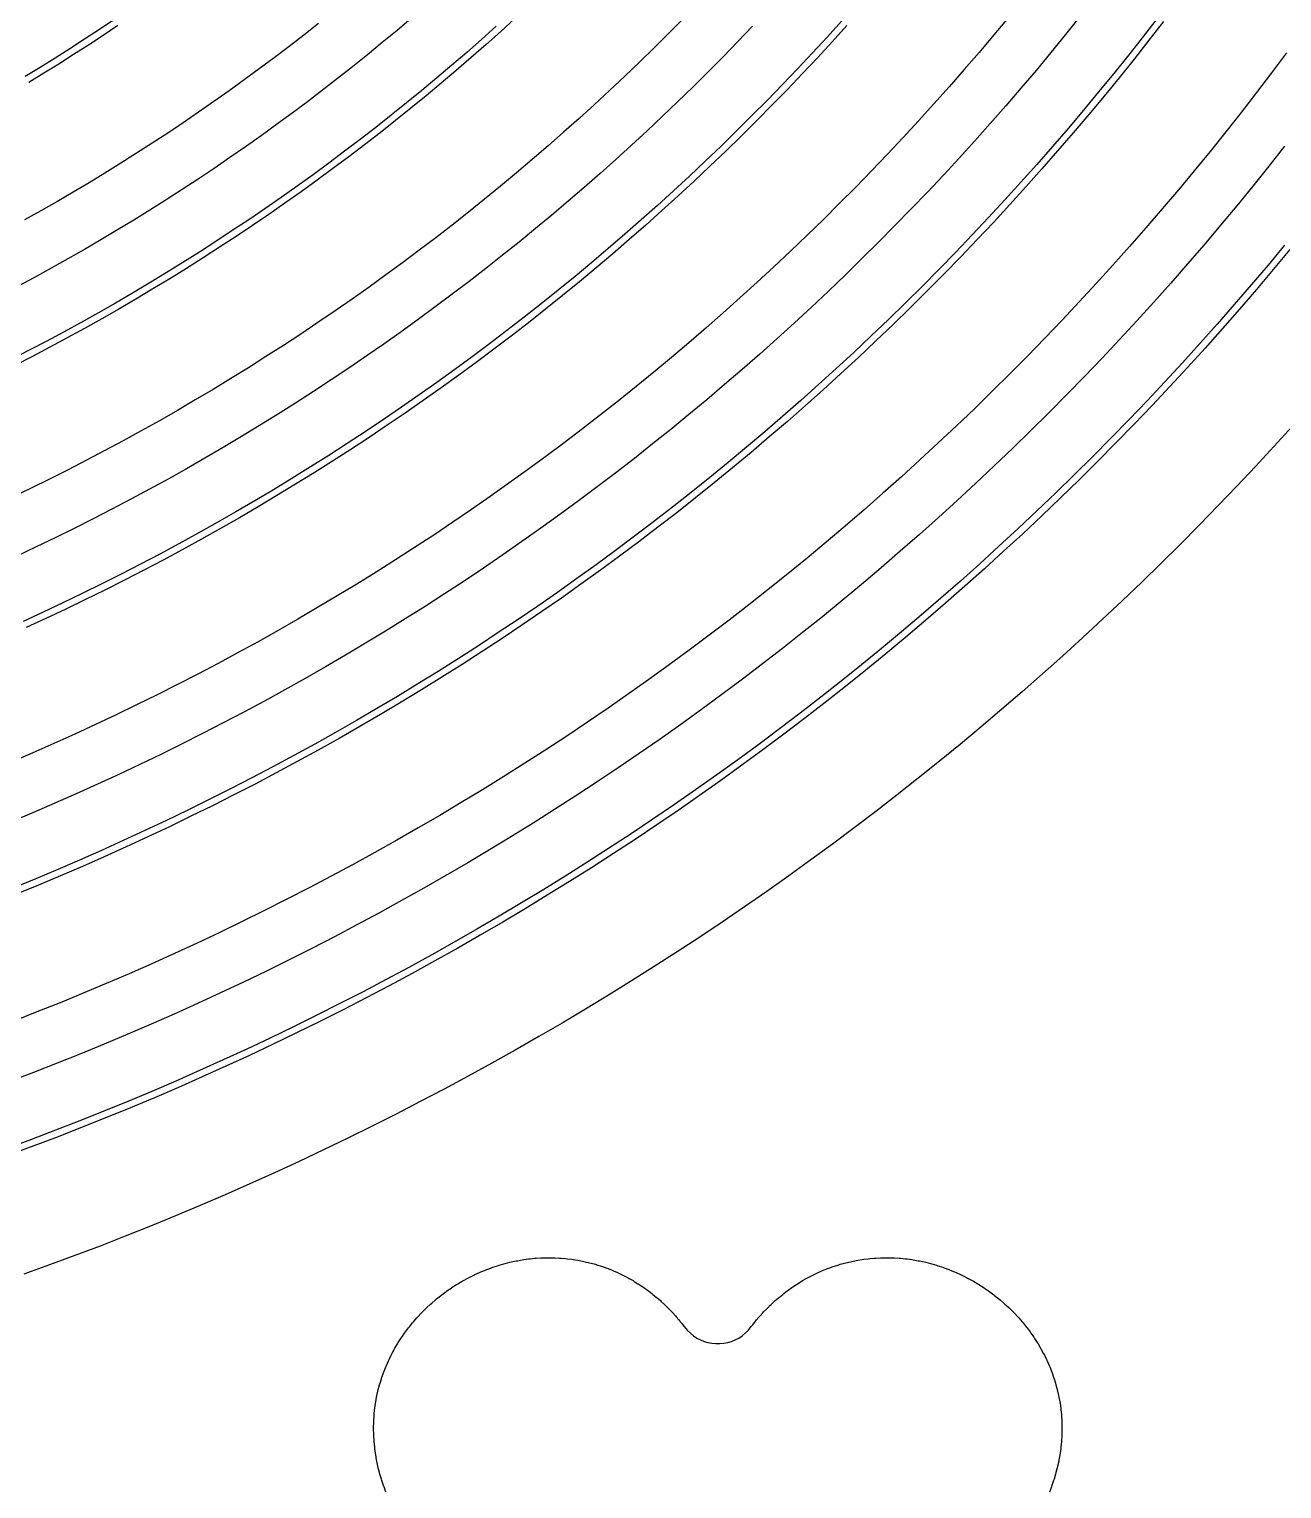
# Model space of a CAD drawing. Header units: metres. Extents: x 10 to 1210, y 10 to 2773.
# Drawn here: x 611 to 792.9, y 926.6 to 1138.6 of the extents above; entities that cross this region are included whole.
import ezdxf

# ---------------------------------------------------------------- set-up
doc = ezdxf.new("R2010")
doc.units = ezdxf.units.M
for name, color, linetype in [('ACIKLIK', 5, 'Continuous'), ('CAM_SABLON', 4, 'Continuous'), ('DIS_KENAR_V91_Z3', 1, 'Continuous'), ('LAMBA_T4_Z4', 3, 'Continuous')]:
    doc.layers.add(name, color=color, linetype=linetype)

msp = doc.modelspace()

# ---------------------------------------------------------------- linework, layer by layer
at = {"layer": 'ACIKLIK'}
for points in [[(763.65, 1140.46), (761.53, 1137.82), (759.39, 1135.2), (757.23, 1132.6), (755.04, 1130.01), (752.83, 1127.45), (750.59, 1124.9), (748.34, 1122.38), (746.06, 1119.87), (743.77, 1117.38), (741.45, 1114.92), (739.1, 1112.47), (736.74, 1110.05), (734.36, 1107.64), (731.95, 1105.26), (729.53, 1102.9), (727.08, 1100.55), (724.62, 1098.23), (722.13, 1095.94), (719.62, 1093.66), (717.1, 1091.41), (714.55, 1089.17), (711.99, 1086.96), (709.4, 1084.77), (706.8, 1082.61), (704.18, 1080.47), (701.54, 1078.35), (698.88, 1076.25), (696.2, 1074.18), (693.5, 1072.13), (690.79, 1070.1), (688.06, 1068.1), (685.31, 1066.12), (682.55, 1064.17), (679.77, 1062.24), (676.97, 1060.33), (674.15, 1058.45), (671.32, 1056.6), (668.47, 1054.76), (665.61, 1052.96), (662.73, 1051.18), (659.83, 1049.42), (656.92, 1047.69), (654, 1045.98), (651.06, 1044.3), (648.11, 1042.65), (645.14, 1041.02), (642.15, 1039.42), (639.16, 1037.84), (636.15, 1036.29), (633.12, 1034.77), (630.09, 1033.27), (627.04, 1031.8), (623.98, 1030.35), (620.9, 1028.94), (617.81, 1027.54), (614.71, 1026.18), (611.6, 1024.84), (608.48, 1023.53)], [(716.06, 1139.01), (713.93, 1136.79), (711.78, 1134.58), (709.61, 1132.39), (707.42, 1130.22), (705.21, 1128.07), (702.99, 1125.94), (700.75, 1123.83), (698.48, 1121.74), (696.2, 1119.67), (693.9, 1117.62), (691.59, 1115.59), (689.25, 1113.58), (686.9, 1111.59), (684.54, 1109.62), (682.15, 1107.67), (679.75, 1105.74), (677.33, 1103.83), (674.89, 1101.95), (672.44, 1100.08), (669.97, 1098.24), (667.49, 1096.42), (664.99, 1094.62), (662.47, 1092.84), (659.94, 1091.08), (657.39, 1089.35), (654.83, 1087.64), (652.26, 1085.95), (649.67, 1084.28), (647.06, 1082.64), (644.44, 1081.02), (641.81, 1079.42), (639.16, 1077.85), (636.5, 1076.29), (633.83, 1074.76), (631.14, 1073.26), (628.44, 1071.78), (625.72, 1070.32), (623, 1068.89), (620.26, 1067.47), (617.51, 1066.09), (614.74, 1064.73), (611.97, 1063.39), (609.18, 1062.07)], [(666.52, 1140.19), (664.41, 1138.4), (662.27, 1136.62), (660.12, 1134.87), (657.96, 1133.13), (655.78, 1131.41), (653.59, 1129.71), (651.38, 1128.03), (649.15, 1126.37), (646.92, 1124.73), (644.66, 1123.11), (642.4, 1121.51), (640.12, 1119.93), (637.82, 1118.37), (635.52, 1116.82), (633.2, 1115.3), (630.86, 1113.8), (628.51, 1112.32), (626.15, 1110.86), (623.78, 1109.42), (621.4, 1108), (619, 1106.6), (616.59, 1105.23), (614.17, 1103.87), (611.74, 1102.54), (609.29, 1101.22)], [(793.33, 1121.58), (791.04, 1118.68), (788.73, 1115.8), (786.4, 1112.94), (784.04, 1110.1), (781.65, 1107.28), (779.24, 1104.49), (776.81, 1101.71), (774.35, 1098.96), (771.87, 1096.23), (769.36, 1093.51), (766.83, 1090.83), (764.28, 1088.16), (761.7, 1085.52), (759.11, 1082.89), (756.48, 1080.3), (753.84, 1077.72), (751.17, 1075.17), (748.49, 1072.64), (745.77, 1070.13), (743.04, 1067.65), (740.29, 1065.19), (737.51, 1062.76), (734.72, 1060.35), (731.9, 1057.96), (729.06, 1055.6), (726.2, 1053.27), (723.32, 1050.96), (720.42, 1048.67), (717.51, 1046.41), (714.57, 1044.18), (711.61, 1041.97), (708.63, 1039.79), (705.64, 1037.63), (702.62, 1035.5), (699.59, 1033.39), (696.54, 1031.32), (693.47, 1029.27), (690.38, 1027.24), (687.28, 1025.25), (684.16, 1023.28), (681.02, 1021.33), (677.86, 1019.42), (674.69, 1017.53), (671.5, 1015.67), (668.3, 1013.84), (665.07, 1012.04), (661.84, 1010.26), (658.59, 1008.51), (655.32, 1006.79), (652.04, 1005.1), (648.74, 1003.44), (645.43, 1001.81), (642.11, 1000.21), (638.77, 998.63), (635.42, 997.09), (632.05, 995.57), (628.67, 994.08), (625.28, 992.63), (621.87, 991.2), (618.46, 989.8), (615.03, 988.43), (611.59, 987.1), (608.14, 985.79)]]:
    msp.add_lwpolyline(points, dxfattribs=at)
at = {"layer": 'CAM_SABLON'}
for points in [[(774.96, 1140.32), (772.84, 1137.58), (770.7, 1134.86), (768.53, 1132.16), (766.33, 1129.48), (764.12, 1126.81), (761.88, 1124.17), (759.62, 1121.54), (757.34, 1118.94), (755.03, 1116.36), (752.7, 1113.79), (750.35, 1111.25), (747.97, 1108.72), (745.58, 1106.22), (743.16, 1103.74), (740.72, 1101.28), (738.26, 1098.84), (735.78, 1096.42), (733.28, 1094.03), (730.75, 1091.65), (728.21, 1089.3), (725.64, 1086.97), (723.06, 1084.66), (720.46, 1082.38), (717.83, 1080.12), (715.19, 1077.88), (712.52, 1075.67), (709.84, 1073.47), (707.14, 1071.3), (704.42, 1069.16), (701.68, 1067.04), (698.92, 1064.94), (696.14, 1062.87), (693.35, 1060.82), (690.54, 1058.8), (687.71, 1056.8), (684.86, 1054.82), (682, 1052.87), (679.12, 1050.95), (676.22, 1049.05), (673.31, 1047.17), (670.38, 1045.33), (667.43, 1043.5), (664.47, 1041.7), (661.49, 1039.93), (658.5, 1038.19), (655.49, 1036.47), (652.47, 1034.78), (649.43, 1033.11), (646.38, 1031.47), (643.31, 1029.86), (640.23, 1028.27), (637.14, 1026.71), (634.03, 1025.18), (630.91, 1023.67), (627.78, 1022.2), (624.63, 1020.75), (621.47, 1019.32), (618.3, 1017.93), (615.12, 1016.56), (611.93, 1015.22), (608.72, 1013.91)], [(678.81, 1138.99), (676.68, 1137.09), (674.53, 1135.21), (672.37, 1133.35), (670.19, 1131.5), (668, 1129.68), (665.79, 1127.87), (663.56, 1126.09), (661.32, 1124.32), (659.06, 1122.57), (656.79, 1120.85), (654.51, 1119.14), (652.21, 1117.45), (649.89, 1115.78), (647.56, 1114.14), (645.21, 1112.51), (642.86, 1110.9), (640.48, 1109.32), (638.1, 1107.75), (635.7, 1106.21), (633.28, 1104.69), (630.86, 1103.19), (628.42, 1101.71), (625.96, 1100.25), (623.5, 1098.81), (621.02, 1097.39), (618.53, 1096), (616.03, 1094.63), (613.52, 1093.28), (610.99, 1091.95), (608.45, 1090.64)], [(729.02, 1139.77), (726.89, 1137.44), (724.75, 1135.12), (722.59, 1132.82), (720.4, 1130.53), (718.2, 1128.27), (715.97, 1126.03), (713.73, 1123.8), (711.47, 1121.6), (709.18, 1119.41), (706.88, 1117.25), (704.56, 1115.11), (702.23, 1112.98), (699.87, 1110.88), (697.49, 1108.8), (695.1, 1106.73), (692.69, 1104.69), (690.26, 1102.67), (687.81, 1100.67), (685.35, 1098.7), (682.87, 1096.74), (680.37, 1094.81), (677.86, 1092.89), (675.33, 1091), (672.78, 1089.14), (670.21, 1087.29), (667.63, 1085.47), (665.04, 1083.67), (662.43, 1081.89), (659.8, 1080.13), (657.16, 1078.4), (654.5, 1076.69), (651.83, 1075.01), (649.14, 1073.34), (646.44, 1071.71), (643.73, 1070.09), (641, 1068.5), (638.26, 1066.93), (635.5, 1065.39), (632.73, 1063.87), (629.95, 1062.37), (627.15, 1060.9), (624.34, 1059.46), (621.52, 1058.03), (618.69, 1056.64), (615.84, 1055.26), (612.99, 1053.92), (610.12, 1052.59)], [(623.28, 1139.92), (621.17, 1138.51), (619.03, 1137.11), (616.89, 1135.73), (614.74, 1134.37), (612.57, 1133.03), (610.39, 1131.71)], [(793.34, 1107.21), (790.93, 1104.32), (788.5, 1101.44), (786.03, 1098.58), (783.55, 1095.75), (781.04, 1092.94), (778.5, 1090.15), (775.94, 1087.38), (773.36, 1084.63), (770.75, 1081.91), (768.12, 1079.21), (765.47, 1076.53), (762.79, 1073.88), (760.09, 1071.25), (757.37, 1068.64), (754.62, 1066.06), (751.85, 1063.5), (749.06, 1060.96), (746.25, 1058.45), (743.42, 1055.97), (740.56, 1053.5), (737.68, 1051.07), (734.79, 1048.66), (731.87, 1046.27), (728.93, 1043.91), (725.97, 1041.58), (722.98, 1039.27), (719.98, 1036.99), (716.96, 1034.73), (713.92, 1032.5), (710.86, 1030.3), (707.78, 1028.13), (704.69, 1025.98), (701.57, 1023.86), (698.44, 1021.76), (695.28, 1019.69), (692.11, 1017.66), (688.93, 1015.64), (685.72, 1013.66), (682.5, 1011.7), (679.26, 1009.78), (676, 1007.88), (672.73, 1006.01), (669.44, 1004.16), (666.13, 1002.35), (662.81, 1000.57), (659.48, 998.81), (656.12, 997.09), (652.76, 995.39), (649.38, 993.72), (645.98, 992.08), (642.57, 990.48), (639.15, 988.9), (635.71, 987.35), (632.26, 985.83), (628.8, 984.34), (625.32, 982.88), (621.83, 981.46), (618.33, 980.06), (614.81, 978.69), (611.29, 977.36), (607.75, 976.05)]]:
    msp.add_lwpolyline(points, dxfattribs=at)
at = {"layer": 'DIS_KENAR_V91_Z3'}
for points in [[(753.22, 1140.29), (751.1, 1137.74), (748.95, 1135.21), (746.79, 1132.7), (744.6, 1130.2), (742.4, 1127.73), (740.17, 1125.28), (737.91, 1122.84), (735.64, 1120.43), (733.35, 1118.03), (731.04, 1115.65), (728.7, 1113.3), (726.35, 1110.96), (723.97, 1108.65), (721.57, 1106.36), (719.16, 1104.09), (716.72, 1101.83), (714.27, 1099.6), (711.8, 1097.4), (709.3, 1095.21), (706.79, 1093.05), (704.26, 1090.9), (701.71, 1088.78), (699.14, 1086.68), (696.56, 1084.61), (693.95, 1082.56), (691.33, 1080.53), (688.69, 1078.52), (686.03, 1076.53), (683.36, 1074.57), (680.67, 1072.64), (677.96, 1070.72), (675.23, 1068.83), (672.49, 1066.97), (669.74, 1065.12), (666.96, 1063.31), (664.17, 1061.51), (661.37, 1059.74), (658.55, 1058), (655.71, 1056.28), (652.86, 1054.58), (650, 1052.91), (647.12, 1051.26), (644.23, 1049.64), (641.32, 1048.05), (638.4, 1046.48), (635.46, 1044.94), (632.52, 1043.42), (629.56, 1041.92), (626.58, 1040.46), (623.59, 1039.02), (620.59, 1037.6), (617.58, 1036.21), (614.56, 1034.85), (611.52, 1033.52), (608.48, 1032.21)], [(706.07, 1140.19), (703.95, 1138.05), (701.81, 1135.93), (699.66, 1133.83), (697.48, 1131.75), (695.29, 1129.68), (693.08, 1127.64), (690.85, 1125.62), (688.6, 1123.61), (686.34, 1121.63), (684.06, 1119.66), (681.76, 1117.71), (679.45, 1115.79), (677.12, 1113.88), (674.77, 1112), (672.4, 1110.14), (670.02, 1108.29), (667.63, 1106.47), (665.21, 1104.67), (662.79, 1102.89), (660.34, 1101.13), (657.88, 1099.39), (655.41, 1097.68), (652.92, 1095.98), (650.42, 1094.31), (647.9, 1092.66), (645.37, 1091.03), (642.82, 1089.42), (640.26, 1087.84), (637.69, 1086.28), (635.1, 1084.74), (632.5, 1083.22), (629.89, 1081.73), (627.26, 1080.26), (624.62, 1078.81), (621.97, 1077.38), (619.3, 1075.98), (616.63, 1074.6), (613.94, 1073.25), (611.24, 1071.92), (608.53, 1070.61)], [(652.98, 1139.39), (650.86, 1137.72), (648.72, 1136.06), (646.56, 1134.42), (644.4, 1132.8), (642.21, 1131.2), (640.02, 1129.62), (637.81, 1128.06), (635.59, 1126.52), (633.35, 1125), (631.1, 1123.5), (628.84, 1122.01), (626.56, 1120.55), (624.27, 1119.11), (621.97, 1117.68), (619.66, 1116.28), (617.34, 1114.89), (615, 1113.53), (612.65, 1112.19), (610.29, 1110.87)], [(793.6, 1135.15), (791.43, 1132.25), (789.24, 1129.36), (787.02, 1126.5), (784.78, 1123.66), (782.52, 1120.83), (780.22, 1118.03), (777.91, 1115.24), (775.57, 1112.48), (773.2, 1109.74), (770.82, 1107.01), (768.41, 1104.31), (765.97, 1101.63), (763.51, 1098.97), (761.03, 1096.33), (758.53, 1093.72), (756, 1091.12), (753.45, 1088.55), (750.88, 1086), (748.28, 1083.47), (745.67, 1080.97), (743.03, 1078.49), (740.37, 1076.03), (737.69, 1073.59), (734.99, 1071.18), (732.26, 1068.8), (729.52, 1066.43), (726.76, 1064.09), (723.97, 1061.78), (721.17, 1059.48), (718.34, 1057.22), (715.5, 1054.98), (712.64, 1052.76), (709.75, 1050.57), (706.85, 1048.4), (703.93, 1046.26), (700.99, 1044.14), (698.03, 1042.05), (695.06, 1039.99), (692.07, 1037.95), (689.05, 1035.94), (686.03, 1033.95), (682.98, 1031.99), (679.92, 1030.06), (676.84, 1028.15), (673.74, 1026.28), (670.63, 1024.42), (667.5, 1022.6), (664.36, 1020.8), (661.2, 1019.03), (658.02, 1017.29), (654.83, 1015.58), (651.63, 1013.89), (648.41, 1012.23), (645.17, 1010.6), (641.92, 1009), (638.66, 1007.43), (635.39, 1005.88), (632.1, 1004.37), (628.8, 1002.88), (625.48, 1001.42), (622.15, 999.99), (618.81, 998.59), (615.46, 997.22), (612.1, 995.88), (608.72, 994.56)], [(794.42, 1080.89), (791.77, 1077.98), (789.11, 1075.1), (786.42, 1072.24), (783.7, 1069.4), (780.96, 1066.59), (778.2, 1063.8), (775.41, 1061.04), (772.6, 1058.3), (769.76, 1055.58), (766.9, 1052.89), (764.02, 1050.23), (761.11, 1047.58), (758.18, 1044.97), (755.23, 1042.38), (752.25, 1039.82), (749.25, 1037.28), (746.24, 1034.77), (743.19, 1032.28), (740.13, 1029.83), (737.05, 1027.4), (733.94, 1024.99), (730.82, 1022.61), (727.67, 1020.26), (724.5, 1017.94), (721.32, 1015.65), (718.11, 1013.38), (714.88, 1011.14), (711.64, 1008.93), (708.37, 1006.75), (705.09, 1004.6), (701.78, 1002.47), (698.46, 1000.38), (695.12, 998.31), (691.77, 996.27), (688.39, 994.27), (685, 992.29), (681.59, 990.34), (678.16, 988.42), (674.72, 986.53), (671.26, 984.67), (667.79, 982.85), (664.3, 981.05), (660.79, 979.28), (657.27, 977.54), (653.73, 975.84), (650.18, 974.16), (646.61, 972.52), (643.03, 970.9), (639.44, 969.32), (635.83, 967.77), (632.21, 966.25), (628.57, 964.77), (624.93, 963.31), (621.27, 961.89), (617.59, 960.5), (613.91, 959.14), (610.21, 957.81)], [(662.79, 926.16), (662.52, 926.91), (662.45, 927.1), (662.21, 927.84), (662.14, 928.04), (661.93, 928.77), (661.87, 928.98), (661.69, 929.7), (661.64, 929.92), (661.48, 930.64), (661.44, 930.86), (661.32, 931.57), (661.28, 931.8), (661.18, 932.51), (661.16, 932.74), (661.09, 933.45), (661.07, 933.68), (661.03, 934.38), (661.02, 934.62), (661, 935.31), (661, 935.55), (661.02, 936.24), (661.03, 936.48), (661.07, 937.17), (661.09, 937.41), (661.15, 938.09), (661.18, 938.33), (661.28, 939.01), (661.32, 939.25), (661.44, 939.92), (661.49, 940.16), (661.64, 940.83), (661.69, 941.06), (661.87, 941.72), (661.94, 941.95), (662.14, 942.61), (662.21, 942.83), (662.44, 943.48), (662.52, 943.7), (662.78, 944.35), (662.87, 944.56), (663.15, 945.2), (663.25, 945.41), (663.56, 946.04), (663.66, 946.24), (664, 946.87), (664.11, 947.06), (664.47, 947.67), (664.59, 947.87), (664.97, 948.47), (665.09, 948.65), (665.5, 949.24), (665.63, 949.42), (666.06, 950), (666.2, 950.17), (666.65, 950.73), (666.79, 950.9), (667.27, 951.45), (667.42, 951.61), (667.91, 952.14), (668.06, 952.29), (668.58, 952.81), (668.74, 952.96), (669.28, 953.45), (669.44, 953.6), (669.99, 954.08), (670.16, 954.21), (670.73, 954.67), (670.9, 954.8), (671.49, 955.24), (671.66, 955.36), (672.26, 955.78), (672.44, 955.9), (673.06, 956.29), (673.24, 956.4), (673.87, 956.77), (674.05, 956.88), (674.7, 957.23), (674.88, 957.33), (675.54, 957.65), (675.73, 957.74), (676.39, 958.04), (676.59, 958.13), (677.25, 958.4), (677.45, 958.48), (678.13, 958.73), (678.33, 958.8), (679.01, 959.03), (679.22, 959.09), (679.9, 959.29), (680.11, 959.35), (680.8, 959.52), (681.01, 959.57), (681.7, 959.72), (681.91, 959.76), (682.6, 959.88), (682.82, 959.91), (683.51, 960.01), (683.73, 960.03), (684.41, 960.1), (684.64, 960.12), (685.32, 960.16), (685.54, 960.17), (686.22, 960.19), (686.45, 960.19), (687.12, 960.18), (687.34, 960.18), (688.02, 960.14), (688.24, 960.13), (688.9, 960.07), (689.13, 960.05), (689.79, 959.97), (690.01, 959.94), (690.66, 959.83), (690.88, 959.79), (691.52, 959.66), (691.74, 959.61), (692.38, 959.46), (692.59, 959.41), (693.22, 959.23), (693.43, 959.17), (694.04, 958.97), (694.25, 958.9), (694.86, 958.69), (695.06, 958.61), (695.66, 958.37), (695.86, 958.29), (696.44, 958.03), (696.63, 957.94), (697.21, 957.66), (697.4, 957.57), (697.96, 957.27), (698.14, 957.17), (698.69, 956.86), (698.87, 956.75), (699.4, 956.42), (699.57, 956.31), (700.09, 955.96), (700.26, 955.85), (700.77, 955.49), (700.92, 955.37), (701.42, 954.99), (701.57, 954.87), (702.05, 954.48), (702.19, 954.36), (702.66, 953.96), (702.79, 953.83), (703.24, 953.42), (703.37, 953.29), (703.8, 952.87), (703.93, 952.74), (704.34, 952.31), (704.46, 952.18), (704.86, 951.74), (704.97, 951.61), (705.36, 951.16), (705.46, 951.03), (705.83, 950.58), (705.93, 950.45), (706.14, 950.18), (706.6, 949.62), (707.02, 949.21), (707.47, 948.85), (707.96, 948.53), (708.47, 948.26), (709.01, 948.04), (709.56, 947.88), (710.13, 947.76), (710.71, 947.71), (711.29, 947.71), (711.87, 947.76), (712.44, 947.88), (712.99, 948.04), (713.53, 948.26), (714.04, 948.53), (714.53, 948.85), (714.98, 949.21), (715.4, 949.62), (715.86, 950.18), (716.07, 950.45), (716.17, 950.58), (716.54, 951.03), (716.64, 951.16), (717.03, 951.61), (717.14, 951.74), (717.54, 952.18), (717.66, 952.31), (718.07, 952.74), (718.2, 952.87), (718.63, 953.29), (718.76, 953.42), (719.21, 953.83), (719.34, 953.96), (719.81, 954.36), (719.95, 954.48), (720.43, 954.87), (720.58, 954.99), (721.08, 955.37), (721.23, 955.49), (721.74, 955.85), (721.91, 955.96), (722.43, 956.31), (722.6, 956.42), (723.13, 956.75), (723.31, 956.86), (723.86, 957.17), (724.04, 957.27), (724.6, 957.57), (724.79, 957.66), (725.37, 957.94), (725.56, 958.03), (726.14, 958.29), (726.34, 958.37), (726.94, 958.61), (727.14, 958.69), (727.75, 958.9), (727.96, 958.97), (728.57, 959.17), (728.78, 959.23), (729.41, 959.41), (729.62, 959.46), (730.26, 959.61), (730.48, 959.66), (731.12, 959.79), (731.34, 959.83), (731.99, 959.94), (732.21, 959.97), (732.87, 960.05), (733.1, 960.07), (733.76, 960.13), (733.98, 960.14), (734.66, 960.18), (734.88, 960.18), (735.56, 960.19), (735.78, 960.19), (736.46, 960.17), (736.68, 960.16), (737.36, 960.12), (737.59, 960.1), (738.27, 960.03), (738.49, 960.01), (739.18, 959.91), (739.4, 959.88), (740.09, 959.76), (740.3, 959.72), (740.99, 959.57), (741.2, 959.52), (741.89, 959.35), (742.1, 959.29), (742.78, 959.09), (742.99, 959.03), (743.67, 958.8), (743.87, 958.73), (744.55, 958.48), (744.75, 958.4), (745.41, 958.13), (745.61, 958.04), (746.27, 957.74), (746.46, 957.65), (747.12, 957.33), (747.3, 957.23), (747.95, 956.88), (748.13, 956.77), (748.76, 956.4), (748.94, 956.29), (749.56, 955.9), (749.74, 955.78), (750.34, 955.36), (750.51, 955.24), (751.1, 954.8), (751.27, 954.67), (751.84, 954.21), (752.01, 954.08), (752.56, 953.6), (752.72, 953.45), (753.26, 952.96), (753.42, 952.81), (753.94, 952.29), (754.09, 952.14), (754.58, 951.61), (754.73, 951.45), (755.21, 950.9), (755.35, 950.73), (755.8, 950.17), (755.94, 950), (756.37, 949.42), (756.5, 949.24), (756.91, 948.65), (757.03, 948.47), (757.41, 947.87), (757.53, 947.67), (757.89, 947.06), (758, 946.87), (758.34, 946.24), (758.44, 946.04), (758.75, 945.41), (758.85, 945.2), (759.13, 944.56), (759.22, 944.35), (759.48, 943.7), (759.56, 943.48), (759.79, 942.83), (759.86, 942.61), (760.06, 941.95), (760.13, 941.72), (760.31, 941.06), (760.36, 940.83), (760.51, 940.16), (760.56, 939.92), (760.68, 939.25), (760.72, 939.01), (760.82, 938.33), (760.85, 938.09), (760.91, 937.41), (760.93, 937.17), (760.97, 936.48), (760.98, 936.24), (761, 935.55), (761, 935.31), (760.98, 934.62), (760.97, 934.38), (760.93, 933.68), (760.91, 933.45), (760.84, 932.74), (760.82, 932.51), (760.72, 931.8), (760.68, 931.57), (760.56, 930.86), (760.52, 930.64), (760.36, 929.92), (760.31, 929.7), (760.13, 928.98), (760.07, 928.77), (759.86, 928.04), (759.79, 927.84), (759.55, 927.1), (759.48, 926.91), (759.21, 926.16)]]:
    msp.add_lwpolyline(points, dxfattribs=at)
at = {"layer": 'LAMBA_T4_Z4'}
for points in [[(681.59, 1140.17), (679.47, 1138.25), (677.34, 1136.34), (675.19, 1134.46), (673.02, 1132.59), (670.83, 1130.74), (668.63, 1128.91), (666.42, 1127.1), (664.18, 1125.3), (661.94, 1123.53), (659.67, 1121.78), (657.4, 1120.05), (655.1, 1118.34), (652.79, 1116.64), (650.47, 1114.97), (648.13, 1113.32), (645.78, 1111.69), (643.42, 1110.08), (641.04, 1108.49), (638.64, 1106.92), (636.23, 1105.37), (633.81, 1103.84), (631.38, 1102.33), (628.93, 1100.85), (626.47, 1099.39), (624, 1097.94), (621.51, 1096.52), (619.02, 1095.12), (616.51, 1093.75), (613.99, 1092.39), (611.45, 1091.06), (608.91, 1089.75)], [(775.75, 1139.71), (773.63, 1136.97), (771.48, 1134.24), (769.3, 1131.53), (767.11, 1128.84), (764.89, 1126.17), (762.64, 1123.52), (760.37, 1120.89), (758.08, 1118.28), (755.77, 1115.69), (753.44, 1113.12), (751.08, 1110.56), (748.7, 1108.03), (746.3, 1105.53), (743.87, 1103.04), (741.43, 1100.57), (738.96, 1098.13), (736.47, 1095.7), (733.97, 1093.3), (731.44, 1090.92), (728.88, 1088.56), (726.31, 1086.23), (723.72, 1083.92), (721.11, 1081.63), (718.48, 1079.36), (715.83, 1077.11), (713.16, 1074.89), (710.47, 1072.7), (707.76, 1070.52), (705.03, 1068.37), (702.29, 1066.25), (699.52, 1064.14), (696.74, 1062.07), (693.94, 1060.01), (691.12, 1057.98), (688.28, 1055.98), (685.43, 1054), (682.56, 1052.04), (679.67, 1050.11), (676.77, 1048.21), (673.85, 1046.33), (670.91, 1044.48), (667.95, 1042.65), (664.99, 1040.85), (662, 1039.07), (659, 1037.32), (655.98, 1035.6), (652.95, 1033.9), (649.91, 1032.23), (646.85, 1030.59), (643.78, 1028.97), (640.69, 1027.38), (637.59, 1025.82), (634.47, 1024.28), (631.34, 1022.77), (628.2, 1021.29), (625.05, 1019.84), (621.88, 1018.41), (618.7, 1017.01), (615.51, 1015.64), (612.31, 1014.3), (609.09, 1012.98)], [(729.76, 1139.11), (727.63, 1136.76), (725.48, 1134.43), (723.31, 1132.13), (721.12, 1129.84), (718.91, 1127.57), (716.68, 1125.32), (714.43, 1123.09), (712.16, 1120.88), (709.87, 1118.69), (707.57, 1116.52), (705.24, 1114.37), (702.89, 1112.24), (700.53, 1110.13), (698.15, 1108.04), (695.75, 1105.97), (693.33, 1103.93), (690.9, 1101.9), (688.44, 1099.9), (685.97, 1097.91), (683.49, 1095.95), (680.98, 1094.01), (678.46, 1092.1), (675.92, 1090.2), (673.37, 1088.33), (670.8, 1086.48), (668.21, 1084.65), (665.61, 1082.84), (662.99, 1081.06), (660.35, 1079.3), (657.7, 1077.56), (655.04, 1075.85), (652.36, 1074.16), (649.67, 1072.49), (646.96, 1070.85), (644.24, 1069.23), (641.5, 1067.63), (638.75, 1066.06), (635.99, 1064.51), (633.21, 1062.99), (630.42, 1061.49), (627.61, 1060.02), (624.8, 1058.56), (621.97, 1057.14), (619.13, 1055.74), (616.28, 1054.36), (613.41, 1053.01), (610.53, 1051.68)], [(623.84, 1139.09), (621.72, 1137.67), (619.58, 1136.27), (617.43, 1134.89), (615.27, 1133.52), (613.09, 1132.18), (610.91, 1130.85)], [(794.11, 1106.58), (791.7, 1103.67), (789.26, 1100.79), (786.79, 1097.93), (784.3, 1095.09), (781.78, 1092.27), (779.24, 1089.47), (776.68, 1086.69), (774.09, 1083.94), (771.47, 1081.21), (768.84, 1078.51), (766.18, 1075.82), (763.49, 1073.16), (760.79, 1070.53), (758.06, 1067.91), (755.31, 1065.32), (752.53, 1062.76), (749.73, 1060.22), (746.91, 1057.7), (744.07, 1055.21), (741.21, 1052.74), (738.33, 1050.3), (735.42, 1047.89), (732.5, 1045.5), (729.55, 1043.13), (726.58, 1040.79), (723.59, 1038.48), (720.59, 1036.19), (717.56, 1033.93), (714.51, 1031.7), (711.44, 1029.49), (708.36, 1027.31), (705.25, 1025.15), (702.13, 1023.03), (698.99, 1020.93), (695.83, 1018.86), (692.65, 1016.81), (689.45, 1014.8), (686.24, 1012.81), (683.01, 1010.85), (679.76, 1008.91), (676.5, 1007.01), (673.22, 1005.14), (669.92, 1003.29), (666.61, 1001.47), (663.28, 999.68), (659.94, 997.92), (656.58, 996.19), (653.2, 994.49), (649.81, 992.82), (646.41, 991.18), (642.99, 989.57), (639.56, 987.99), (636.12, 986.43), (632.66, 984.91), (629.19, 983.42), (625.7, 981.96), (622.2, 980.53), (618.69, 979.13), (615.17, 977.76), (611.64, 976.42), (608.09, 975.11)]]:
    msp.add_lwpolyline(points, dxfattribs=at)

doc.saveas('drawing.dxf')
